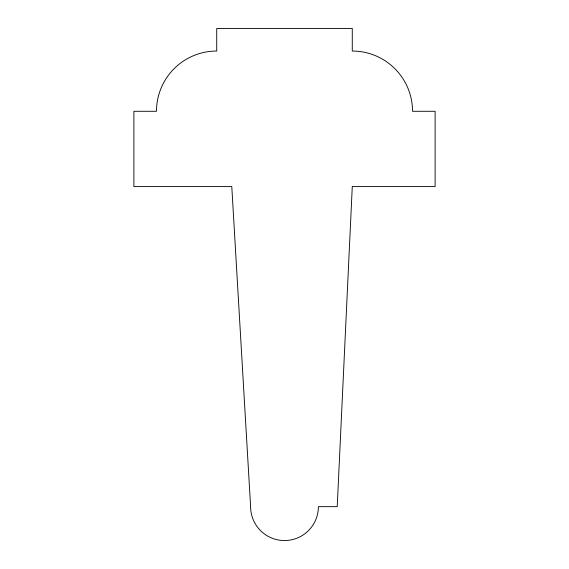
<?xml version="1.0" encoding="UTF-8"?>
<svg xmlns="http://www.w3.org/2000/svg" width="569" height="569" viewBox="0 0 569 569"><rect width="100%" height="100%" fill="white"/><g stroke="black" fill="none" stroke-linecap="round" stroke-linejoin="round"><path stroke-width="0.85" d="M352.275 186.596L337.218 506.659L318.391 506.659A33.891 33.891 0 0 1 284.5 540.55A33.891 33.891 0 0 1 250.609 506.659L231.782 186.596L133.886 186.596L133.886 111.289L156.475 111.289A60.25 60.25 0 0 1 216.725 51.039L216.725 28.45L352.275 28.45L352.275 51.039A60.25 60.25 0 0 1 412.525 111.289L435.114 111.289L435.114 186.596L352.275 186.596"/></g></svg>
